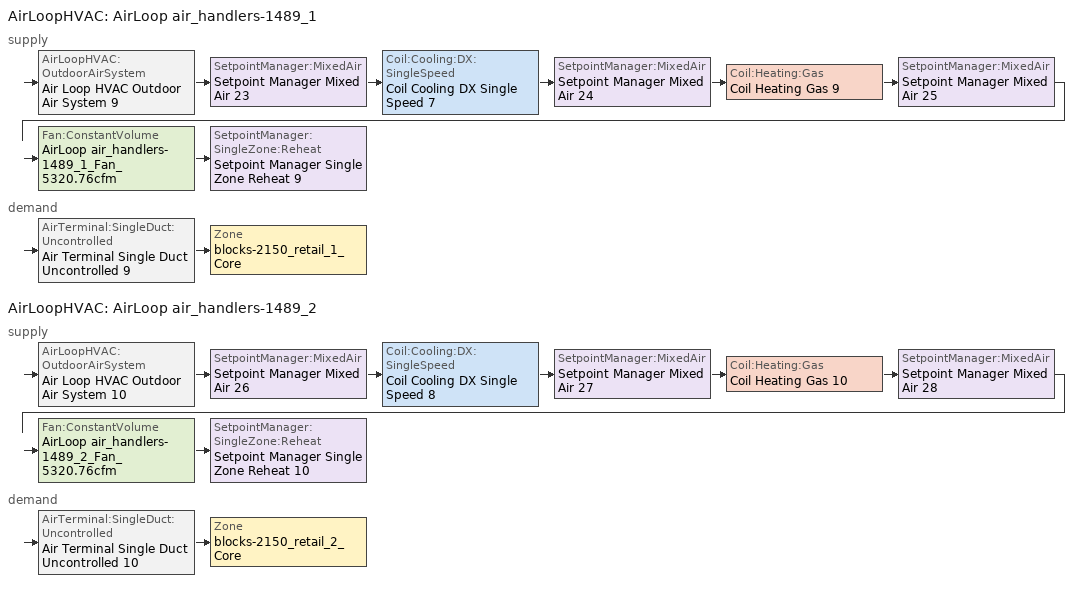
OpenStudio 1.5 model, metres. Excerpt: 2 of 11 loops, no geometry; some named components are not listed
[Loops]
AirLoopHVAC 'AirLoop air_handlers-1489_1'
 supply: AirLoopHVAC:OutdoorAirSystem 'Air Loop HVAC Outdoor Air System 9' > SetpointManager:MixedAir 'Setpoint Manager Mixed Air 23' > Coil:Cooling:DX:SingleSpeed 'Coil Cooling DX Single Speed 7' > SetpointManager:MixedAir 'Setpoint Manager Mixed Air 24' > Coil:Heating:Gas 'Coil Heating Gas 9' > SetpointManager:MixedAir 'Setpoint Manager Mixed Air 25' > Fan:ConstantVolume 'AirLoop air_handlers-1489_1_Fan_5320.76cfm' > SetpointManager:SingleZone:Reheat 'Setpoint Manager Single Zone Reheat 9'
 demand: AirTerminal:SingleDuct:Uncontrolled 'Air Terminal Single Duct Uncontrolled 9' > Zone 'blocks-2150_retail_1_Core'
AirLoopHVAC 'AirLoop air_handlers-1489_2'
 supply: AirLoopHVAC:OutdoorAirSystem 'Air Loop HVAC Outdoor Air System 10' > SetpointManager:MixedAir 'Setpoint Manager Mixed Air 26' > Coil:Cooling:DX:SingleSpeed 'Coil Cooling DX Single Speed 8' > SetpointManager:MixedAir 'Setpoint Manager Mixed Air 27' > Coil:Heating:Gas 'Coil Heating Gas 10' > SetpointManager:MixedAir 'Setpoint Manager Mixed Air 28' > Fan:ConstantVolume 'AirLoop air_handlers-1489_2_Fan_5320.76cfm' > SetpointManager:SingleZone:Reheat 'Setpoint Manager Single Zone Reheat 10'
 demand: AirTerminal:SingleDuct:Uncontrolled 'Air Terminal Single Duct Uncontrolled 10' > Zone 'blocks-2150_retail_2_Core'
[Sizing:Zone]
blocks-2150_retail_2_Core: Zone Cooling Design Supply Air Temperature {C}=14; Zone Heating Design Supply Air Temperature {C}=40; Zone Cooling Design Supply Air Humidity Ratio {kg-H2O/kg-air}=0.0085; Zone Heating Design Supply Air Humidity Ratio {kg-H2O/kg-air}=0.008; Cooling Design Air Flow Method=DesignDay; Heating Design Air Flow Method=DesignDay
[Zone equipment]
blocks-2150_retail_2_Core: Air Terminal Single Duct Uncontrolled 10
[AirLoopHVAC] Design Supply Air Flow Rate {m3/s}=AutoSize
AirLoop air_handlers-1489_1; AirLoop air_handlers-1489_2
[Sizing:System] Type of Load to Size On=Sensible; Design Outdoor Air Flow Rate {m3/s}=Autosize; Minimum System Air Flow Ratio=1; Preheat Design Temperature {C}=7; Preheat Design Humidity Ratio {kg-H2O/kg-Air}=0.008; Precool Design Temperature {C}=12.8; Precool Design Humidity Ratio {kg-H2O/kg-Air}=0.008; Central Cooling Design Supply Air Temperature {C}=12.8; Central Heating Design Supply Air Temperature {C}=40; Sizing Option=NonCoincident; 100% Outdoor Air in Cooling=No; 100% Outdoor Air in Heating=No; Central Cooling Design Supply Air Humidity Ratio {kg-H2O/kg-Air}=0.0085; Central Heating Design Supply Air Humidity Ratio {kg-H2O/kg-Air}=0.008; Cooling Design Air Flow Method=DesignDay; Cooling Design Air Flow Rate {m3/s}=0; Heating Design Air Flow Method=DesignDay; Heating Design Air Flow Rate {m3/s}=0; System Outdoor Air Method=ZoneSum
AirLoop air_handlers-1489_1; AirLoop air_handlers-1489_2
[Controller:OutdoorAir] Minimum Outdoor Air Flow Rate {m3/s}=Autosize; Maximum Outdoor Air Flow Rate {m3/s}=Autosize; Economizer Control Type=NoEconomizer; Economizer Control Action Type=ModulateFlow; Economizer Maximum Limit Dry-Bulb Temperature {C}=28; Economizer Maximum Limit Enthalpy {J/kg}=64000; Economizer Minimum Limit Dry-Bulb Temperature {C}=-100; Lockout Type=NoLockout; Minimum Limit Type=FixedMinimum; High Humidity Control=No; Heat Recovery Bypass Control Type=BypassWhenOAFlowGreaterThanMinimum
Name | Controller Mechanical Ventilation
Controller Outdoor Air 9 | Controller Mechanical Ventilation 9
Controller Outdoor Air 10 | Controller Mechanical Ventilation 10
[Controller:MechanicalVentilation] Availability Schedule=Always On Discrete; System Outdoor Air Method=ZoneSum
Controller Mechanical Ventilation 9; Controller Mechanical Ventilation 10
[AirLoopHVAC:OutdoorAirSystem]
Name | Controller
Air Loop HVAC Outdoor Air System 9 | Controller Outdoor Air 9
Air Loop HVAC Outdoor Air System 10 | Controller Outdoor Air 10
[Coil:Cooling:DX:SingleSpeed] Availability Schedule=Always_On; Rated Total Cooling Capacity {W}=autosize; Rated Sensible Heat Ratio=autosize; Rated COP {W/W}=3.5; Rated Air Flow Rate {m3/s}=autosize; Rated Evaporator Fan Power Per Volume Flow Rate {W/(m3/s)}=773.3; Condenser Type=AirCooled; Evaporative Condenser Effectiveness=0; Evaporative Condenser Air Flow Rate {m3/s}=Autosize; Evaporative Condenser Pump Rated Power Consumption {W}=Autosize; Crankcase Heater Capacity {W}=0; Maximum Outdoor Dry-Bulb Temperature for Crankcase Heater Operation {C}=0; Basin Heater Capacity {W/K}=0; Basin Heater Setpoint Temperature {C}=10
Name | Total Cooling Capacity Function of Temperature Curve | Total Cooling Capacity Function of Flow Fraction Curve | Energy Input Ratio Function of Temperature Curve | Energy Input Ratio Function of Flow Fraction Curve | Part Load Fraction Correlation Curve
Coil Cooling DX Single Speed 7 | Curve Biquadratic 13 | Curve Quadratic 19 | Curve Biquadratic 14 | Curve Quadratic 20 | Curve Quadratic 21
Coil Cooling DX Single Speed 8 | Curve Biquadratic 15 | Curve Quadratic 22 | Curve Biquadratic 16 | Curve Quadratic 23 | Curve Quadratic 24
[Coil:Heating:Gas] Availability Schedule=Always_On; Gas Burner Efficiency=0.8; Nominal Capacity {W}=AutoSize; Parasitic Electric Load {W}=0; Parasitic Gas Load {W}=0
Coil Heating Gas 9; Coil Heating Gas 10
[Fan:ConstantVolume] Availability Schedule=PNNL_Asset_Rating_Retail_Hvac_Schedule; Fan Efficiency=0.725; Pressure Rise {Pa}=622.71; Maximum Flow Rate {m3/s}=AutoSize; Motor Efficiency=0.844636
AirLoop air_handlers-1489_1_Fan_5320.76cfm; AirLoop air_handlers-1489_2_Fan_5320.76cfm
[SetpointManager:SingleZone:Reheat] Minimum Supply Air Temperature {C}=12.8; Maximum Supply Air Temperature {C}=40
Name | Control Zone
Setpoint Manager Single Zone Reheat 9 | blocks-2150_retail_1_Core
Setpoint Manager Single Zone Reheat 10 | blocks-2150_retail_2_Core
[AirTerminal:SingleDuct:Uncontrolled] Availability Schedule=Always_On; Maximum Air Flow Rate {m3/s}=AutoSize
Air Terminal Single Duct Uncontrolled 9; Air Terminal Single Duct Uncontrolled 10
[Schedule:Ruleset]
Name | Default Day Schedule | Summer Design Day Schedule | Winter Design Day Schedule
Always_On | Always_On_Default | Always_On_Summer_Design_Day | Always_On_Winter_Design_Day
PNNL_Asset_Rating_Retail_Hvac_Schedule | PNNL_Asset_Rating_Retail_Hvac_Schedule_Week_Day | PNNL_Asset_Rating_Retail_Hvac_Schedule_Summer_Design_Day | PNNL_Asset_Rating_Retail_Hvac_Schedule_Winter_Design_Day
[Schedule:Day]
Always_On_Default; Always_On_Winter_Design_Day; Always_On_Summer_Design_Day: 24, 0, 1
PNNL_Asset_Rating_Retail_Hvac_Schedule_Week_Day; PNNL_Asset_Rating_Retail_Hvac_Schedule_Summer_Design_Day: 1, 0, 0, 2, 0, 0, 3, 0, 0, 4, 0, 0, 5, 0, 0, 6, 0, 0, 7, 0, 1, 8, 0, 1, 9, 0, 1, 10, 0, 1, 11, 0, 1, 12, 0, 1, 13, 0, 1, 14, 0, 1, 15, 0, 1, 16, 0, 1, 17, 0, 1, 18, 0, 1, 19, 0, 1, 20, 0, 1, 21, 0, 1, 22, 0, 0, 23, 0, 0, 24, 0, 0
PNNL_Asset_Rating_Retail_Hvac_Schedule_Winter_Design_Day; PNNL_Asset_Rating_Retail_Hvac_Schedule_Saturday: 1, 0, 0, 2, 0, 0, 3, 0, 0, 4, 0, 0, 5, 0, 0, 6, 0, 0, 7, 0, 1, 8, 0, 1, 9, 0, 1, 10, 0, 1, 11, 0, 1, 12, 0, 1, 13, 0, 1, 14, 0, 1, 15, 0, 1, 16, 0, 1, 17, 0, 1, 18, 0, 1, 19, 0, 1, 20, 0, 1, 21, 0, 1, 22, 0, 1, 23, 0, 0, 24, 0, 0
PNNL_Asset_Rating_Retail_Hvac_Schedule_Sunday: 1, 0, 0, 2, 0, 0, 3, 0, 0, 4, 0, 0, 5, 0, 0, 6, 0, 0, 7, 0, 1, 8, 0, 1, 9, 0, 1, 10, 0, 1, 11, 0, 1, 12, 0, 1, 13, 0, 1, 14, 0, 1, 15, 0, 1, 16, 0, 1, 17, 0, 1, 18, 0, 1, 19, 0, 1, 20, 0, 0, 21, 0, 0, 22, 0, 0, 23, 0, 0, 24, 0, 0
[Schedule:Rule] Schedule Ruleset=PNNL_Asset_Rating_Retail_Hvac_Schedule
Name | Rule Order | Day Schedule | Apply Sunday | Apply Saturday
PNNL_Asset_Rating_Retail_Hvac_Schedule_Sunday_Rule | 0 | PNNL_Asset_Rating_Retail_Hvac_Schedule_Sunday | Yes
PNNL_Asset_Rating_Retail_Hvac_Schedule_Saturday_Rule | 1 | PNNL_Asset_Rating_Retail_Hvac_Schedule_Saturday |  | Yes
[Schedule:Constant]
Always On Discrete: Value=1
[Curve:Biquadratic] Minimum Value of x {BasedOnField A2}=17; Maximum Value of x {BasedOnField A2}=22; Minimum Value of y {BasedOnField A3}=13; Maximum Value of y {BasedOnField A3}=46
Name | Coefficient1 Constant | Coefficient2 x | Coefficient3 x**2 | Coefficient4 y | Coefficient5 y**2 | Coefficient6 x*y
Curve Biquadratic 13; Curve Biquadratic 15 | 0.42415 | 0.04426 | -0.00042 | 0.00333 | -8e-005 | -0.00021
Curve Biquadratic 14; Curve Biquadratic 16 | 1.23649 | -0.02431 | 0.00057 | -0.01434 | 0.00063 | -0.00038
[Curve:Quadratic]
Name | Coefficient1 Constant | Coefficient2 x | Coefficient3 x**2 | Minimum Value of x {BasedOnField A2} | Maximum Value of x {BasedOnField A2}
Curve Quadratic 19; Curve Quadratic 22 | 0.77136 | 0.34053 | -0.11088 | 0.75918 | 1.13877
Curve Quadratic 20; Curve Quadratic 23 | 1.2055 | -0.32953 | 0.12308 | 0.75918 | 1.13877
Curve Quadratic 21; Curve Quadratic 24 | 0.771 | 0.229 | 0 | 0 | 1
